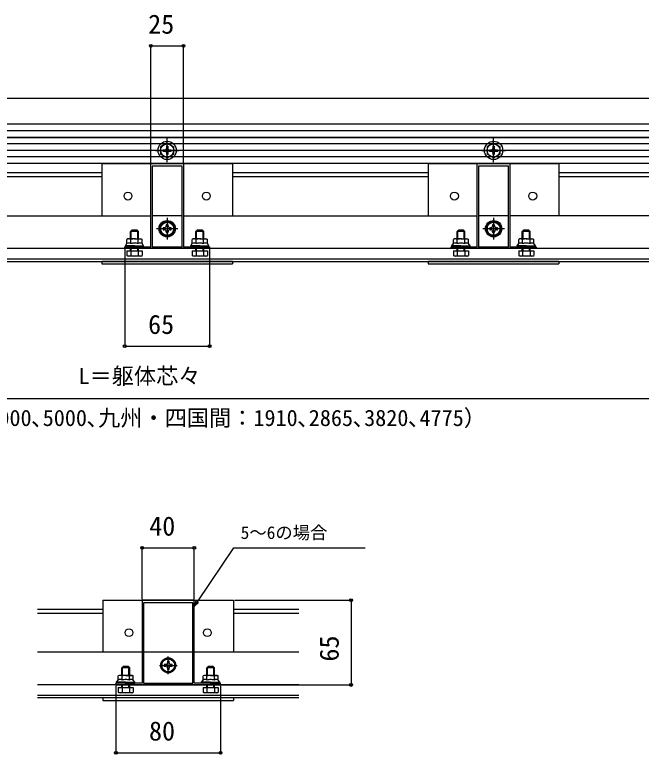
# Model space of a CAD drawing. Units: millimetres, scale not verified. Extents: x -875 to 875, y -1305 to 1298.
# Drawn here: x -84 to 395, y -28 to 539 of the extents above; entities that cross this region are included whole.
import ezdxf
from ezdxf.enums import TextEntityAlignment as Align

# ---------------------------------------------------------------- set-up
doc = ezdxf.new("R2010")
doc.units = ezdxf.units.MM
doc.header["$LTSCALE"] = 8
for name, color, linetype in [('0-2_YKK_11', 7, 'Continuous'), ('0-4_YKK_12', 2, 'Continuous'), ('0-5_YKK_13', 4, 'Continuous'), ('0-6_YKK_D', 6, 'Continuous')]:
    doc.layers.add(name, color=color, linetype=linetype)
doc.styles.add('ＭＳ ゴシック', font='')
doc.styles.get('ＭＳ ゴシック').set_extended_font_data('MS Gothic')

msp = doc.modelspace()

# ---------------------------------------------------------------- linework, layer by layer
at = {"layer": '0-2_YKK_11'}
for points in [[(64.7, 359.8), (-0.3, 359.8), (-0.3, 361), (6.742, 361), (6.925, 360.88), (7.475, 360.88), (7.658, 361), (19.7, 361), (19.7, 424.8), (31.742, 424.8), (31.925, 424.68), (32.475, 424.68), (32.658, 424.8), (44.7, 424.8), (44.7, 361), (56.742, 361), (56.925, 360.88), (57.475, 360.88), (57.658, 361), (64.7, 361)], [(20.7, 422.8), (20.7, 361), (43.7, 361), (43.7, 422.8)], [(314.7, 359.8), (249.7, 359.8), (249.7, 361), (256.742, 361), (256.925, 360.88), (257.475, 360.88), (257.658, 361), (269.7, 361), (269.7, 424.8), (281.742, 424.8), (281.925, 424.68), (282.475, 424.68), (282.658, 424.8), (294.7, 424.8), (294.7, 361), (306.742, 361), (306.925, 360.88), (307.475, 360.88), (307.658, 361), (314.7, 361)], [(270.7, 422.8), (270.7, 361), (293.7, 361), (293.7, 422.8)], [(-7, 25.3), (73, 25.3), (73, 26.6), (65.958, 26.6), (65.775, 26.48), (65.225, 26.48), (65.042, 26.6), (53, 26.6), (53, 90.3), (33.458, 90.3), (33.275, 90.18), (32.725, 90.18), (32.542, 90.3), (13, 90.3), (13, 26.6), (0.958, 26.6), (0.775, 26.48), (0.225, 26.48), (0.042, 26.6), (-7, 26.6)], [(51.9, 26.6), (51.9, 88.3), (14.1, 88.3), (14.1, 26.6)]]:
    msp.add_lwpolyline(points, close=True, dxfattribs=at)
at = {"layer": '0-4_YKK_12'}
for p, q in [((-791.654, 474.8), (719.7, 474.8)), ((-497.3, 444.8), (561.7, 444.8)), ((-167.8, 417.8), (-17.8, 417.8)), ((-167.8, 414.8), (-17.8, 414.8)), ((82.2, 417.8), (232.2, 417.8)), ((82.2, 414.8), (232.2, 414.8)), ((332.2, 417.8), (447.2, 417.8)), ((332.2, 414.8), (447.2, 414.8)), ((-205.3, 384.8), (19.7, 384.8)), ((43.7, 384.8), (20.7, 384.8)), ((32.2, 383.05), (32.2, 366.55)), ((44.7, 384.8), (269.7, 384.8)), ((293.7, 384.8), (270.7, 384.8)), ((282.2, 383.05), (282.2, 366.55)), ((484.7, 384.8), (294.7, 384.8)), ((40.45, 374.8), (23.95, 374.8)), ((290.45, 374.8), (273.95, 374.8)), ((-577.8, 359.8), (642.2, 359.8)), ((-577.8, 351.8), (642.2, 351.8)), ((-577.8, 349.8), (642.2, 349.8)), ((-67, 83.3), (-17, 83.3)), ((-67, 80.3), (-17, 80.3)), ((83, 83.3), (133, 83.3)), ((83, 80.3), (133, 80.3)), ((13, 50.3), (-67, 50.3)), ((51.9, 50.3), (14.1, 50.3)), ((133, 50.3), (53, 50.3)), ((133, 25.3), (-67, 25.3)), ((133, 17.3), (-67, 17.3)), ((133, 15.3), (-67, 15.3))]:
    msp.add_line(p, q, dxfattribs=at)
at = {"layer": '0-5_YKK_13'}
for p, q in [((627.2, 454.8), (-562.8, 454.8)), ((627.2, 449.8), (-562.8, 449.8)), ((627.2, 444.8), (-562.8, 444.8)), ((32.2, 425.8), (32.2, 443.8)), ((282.2, 425.8), (282.2, 443.8)), ((627.2, 439.8), (-562.8, 439.8)), ((32.2, 440.55), (27.2, 437.663)), ((27.2, 437.663), (27.2, 431.937)), ((31.7, 437.95), (31.7, 436.3)), ((32.7, 437.95), (31.7, 437.95)), ((32.2, 440.55), (37.2, 437.663)), ((32.7, 437.95), (32.7, 436.3)), ((37.2, 431.937), (37.2, 437.663)), ((282.2, 440.55), (277.2, 437.663)), ((277.2, 437.663), (277.2, 431.937)), ((281.7, 437.95), (281.7, 436.3)), ((282.7, 437.95), (281.7, 437.95)), ((282.2, 440.55), (287.2, 437.663)), ((282.7, 437.95), (282.7, 436.3)), ((287.2, 431.937), (287.2, 437.663)), ((627.2, 434.8), (-562.8, 434.8)), ((23.2, 434.8), (41.2, 434.8)), ((32.2, 429.05), (27.2, 431.937)), ((29.05, 435.3), (30.7, 435.3)), ((29.05, 435.3), (29.05, 434.3)), ((29.05, 434.3), (30.7, 434.3)), ((31.7, 433.3), (31.7, 431.65)), ((31.7, 431.65), (32.7, 431.65)), ((32.2, 429.05), (37.2, 431.937)), ((32.7, 433.3), (32.7, 431.65)), ((33.7, 435.3), (35.35, 435.3)), ((33.7, 434.3), (35.35, 434.3)), ((35.35, 434.3), (35.35, 435.3)), ((273.2, 434.8), (291.2, 434.8)), ((282.2, 429.05), (277.2, 431.937)), ((279.05, 435.3), (280.7, 435.3)), ((279.05, 435.3), (279.05, 434.3)), ((279.05, 434.3), (280.7, 434.3)), ((281.7, 433.3), (281.7, 431.65)), ((281.7, 431.65), (282.7, 431.65)), ((282.2, 429.05), (287.2, 431.937)), ((282.7, 433.3), (282.7, 431.65)), ((283.7, 435.3), (285.35, 435.3)), ((283.7, 434.3), (285.35, 434.3)), ((285.35, 434.3), (285.35, 435.3)), ((627.2, 429.8), (-562.8, 429.8)), ((-17.8, 424.8), (82.2, 424.8)), ((-17.8, 424.8), (-17.8, 384.8)), ((82.2, 424.8), (82.2, 384.8)), ((232.2, 424.8), (332.2, 424.8)), ((232.2, 424.8), (232.2, 384.8)), ((332.2, 424.8), (332.2, 384.8)), ((29.92, 375.56), (29.2, 375.56)), ((34.48, 374.04), (35.2, 374.04)), ((279.92, 375.56), (279.2, 375.56)), ((284.48, 374.04), (285.2, 374.04)), ((10.2, 372.8), (4.2, 372.8)), ((4.74, 367), (4.74, 373.34)), ((9.66, 367), (9.66, 373.34)), ((60.2, 372.8), (54.2, 372.8)), ((54.74, 367), (54.74, 373.34)), ((59.66, 367), (59.66, 373.34)), ((260.2, 372.8), (254.2, 372.8)), ((254.74, 367), (254.74, 373.34)), ((259.66, 367), (259.66, 373.34)), ((310.2, 372.8), (304.2, 372.8)), ((304.74, 367), (304.74, 373.34)), ((309.66, 367), (309.66, 373.34)), ((2.2, 367), (1.426, 366.553)), ((1.426, 363.4), (1.426, 366.553)), ((7.2, 367), (2.2, 367)), ((4.313, 363.4), (4.313, 366.553)), ((7.2, 367), (12.2, 367)), ((10.087, 363.4), (10.087, 366.553)), ((12.2, 367), (12.974, 366.553)), ((12.974, 363.4), (12.974, 366.553)), ((52.2, 367), (51.426, 366.553)), ((51.426, 363.4), (51.426, 366.553)), ((57.2, 367), (52.2, 367)), ((54.313, 363.4), (54.313, 366.553)), ((57.2, 367), (62.2, 367)), ((60.087, 363.4), (60.087, 366.553)), ((62.2, 367), (62.974, 366.553)), ((62.974, 363.4), (62.974, 366.553)), ((252.2, 367), (251.426, 366.553)), ((251.426, 363.4), (251.426, 366.553)), ((257.2, 367), (252.2, 367)), ((254.313, 363.4), (254.313, 366.553)), ((257.2, 367), (262.2, 367)), ((260.087, 363.4), (260.087, 366.553)), ((262.2, 367), (262.974, 366.553)), ((262.974, 363.4), (262.974, 366.553)), ((302.2, 367), (301.426, 366.553)), ((301.426, 363.4), (301.426, 366.553)), ((307.2, 367), (302.2, 367)), ((304.313, 363.4), (304.313, 366.553)), ((307.2, 367), (312.2, 367)), ((310.087, 363.4), (310.087, 366.553)), ((312.2, 367), (312.974, 366.553)), ((312.974, 363.4), (312.974, 366.553)), ((0.2, 361), (0.2, 361.8)), ((7.2, 361), (0.2, 361)), ((1.426, 357.8), (1.426, 354.247)), ((4.2, 357.8), (4.2, 359.8)), ((4.313, 357.8), (4.313, 354.247)), ((4.74, 357.8), (4.74, 359.8)), ((7.2, 361), (14.2, 361)), ((9.66, 357.8), (9.66, 359.8)), ((10.087, 357.8), (10.087, 354.247)), ((10.2, 357.8), (10.2, 359.8)), ((14.2, 361), (14.2, 361.8)), ((50.2, 361), (50.2, 361.8)), ((57.2, 361), (50.2, 361)), ((51.426, 357.8), (51.426, 354.247)), ((54.2, 357.8), (54.2, 359.8)), ((54.313, 357.8), (54.313, 354.247)), ((54.74, 357.8), (54.74, 359.8)), ((57.2, 361), (64.2, 361)), ((59.66, 357.8), (59.66, 359.8)), ((60.087, 357.8), (60.087, 354.247)), ((60.2, 357.8), (60.2, 359.8)), ((64.2, 361), (64.2, 361.8)), ((250.2, 361), (250.2, 361.8)), ((257.2, 361), (250.2, 361)), ((251.426, 357.8), (251.426, 354.247)), ((254.2, 357.8), (254.2, 359.8)), ((254.313, 357.8), (254.313, 354.247)), ((254.74, 357.8), (254.74, 359.8)), ((257.2, 361), (264.2, 361)), ((259.66, 357.8), (259.66, 359.8)), ((260.087, 357.8), (260.087, 354.247)), ((260.2, 357.8), (260.2, 359.8)), ((264.2, 361), (264.2, 361.8)), ((300.2, 361), (300.2, 361.8)), ((307.2, 361), (300.2, 361)), ((301.426, 357.8), (301.426, 354.247)), ((304.2, 357.8), (304.2, 359.8)), ((304.313, 357.8), (304.313, 354.247)), ((304.74, 357.8), (304.74, 359.8)), ((307.2, 361), (314.2, 361)), ((309.66, 357.8), (309.66, 359.8)), ((310.087, 357.8), (310.087, 354.247)), ((310.2, 357.8), (310.2, 359.8)), ((314.2, 361), (314.2, 361.8)), ((2.2, 353.8), (1.426, 354.247)), ((12.2, 353.8), (2.2, 353.8)), ((12.2, 353.8), (12.974, 354.247)), ((52.2, 353.8), (51.426, 354.247)), ((62.2, 353.8), (52.2, 353.8)), ((62.2, 353.8), (62.974, 354.247)), ((252.2, 353.8), (251.426, 354.247)), ((262.2, 353.8), (252.2, 353.8)), ((262.2, 353.8), (262.974, 354.247)), ((302.2, 353.8), (301.426, 354.247)), ((312.2, 353.8), (302.2, 353.8)), ((312.2, 353.8), (312.974, 354.247)), ((82.2, 349.8), (-17.8, 349.8)), ((-17.8, 349.8), (-17.8, 347.8)), ((-17.8, 347.8), (82.2, 347.8)), ((82.2, 349.8), (82.2, 347.8)), ((332.2, 349.8), (232.2, 349.8)), ((232.2, 349.8), (232.2, 347.8)), ((232.2, 347.8), (332.2, 347.8)), ((332.2, 349.8), (332.2, 347.8)), ((-17, 90.3), (83, 90.3)), ((-17, 90.3), (-17, 50.3)), ((83, 90.3), (83, 50.3)), ((33, 33.55), (33, 47.05)), ((26.25, 40.3), (39.75, 40.3)), ((31.14, 40.92), (29.9, 40.92)), ((34.86, 39.68), (36.1, 39.68)), ((3.5, 38.3), (-2.5, 38.3)), ((-1.96, 32.6), (-1.96, 38.84)), ((2.96, 32.6), (2.96, 38.84)), ((68.5, 38.3), (62.5, 38.3)), ((63.04, 32.6), (63.04, 38.84)), ((67.96, 32.6), (67.96, 38.84)), ((-4.5, 32.6), (-5.274, 32.153)), ((-5.274, 29), (-5.274, 32.153)), ((0.5, 32.6), (-4.5, 32.6)), ((-2.387, 29), (-2.387, 32.153)), ((0.5, 32.6), (5.5, 32.6)), ((3.387, 29), (3.387, 32.153)), ((5.5, 32.6), (6.274, 32.153)), ((6.274, 29), (6.274, 32.153)), ((60.5, 32.6), (59.726, 32.153)), ((59.726, 29), (59.726, 32.153)), ((65.5, 32.6), (60.5, 32.6)), ((62.613, 29), (62.613, 32.153)), ((65.5, 32.6), (70.5, 32.6)), ((68.387, 29), (68.387, 32.153)), ((70.5, 32.6), (71.274, 32.153)), ((71.274, 29), (71.274, 32.153)), ((-6.5, 26.6), (-6.5, 27.4)), ((0.5, 26.6), (-6.5, 26.6)), ((-5.274, 23.3), (-5.274, 19.747)), ((-2.5, 23.3), (-2.5, 25.3)), ((-2.387, 23.3), (-2.387, 19.747)), ((-1.96, 23.3), (-1.96, 25.3)), ((0.5, 26.6), (7.5, 26.6)), ((2.96, 23.3), (2.96, 25.3)), ((3.387, 23.3), (3.387, 19.747)), ((3.5, 23.3), (3.5, 25.3)), ((7.5, 26.6), (7.5, 27.4)), ((58.5, 26.6), (58.5, 27.4)), ((65.5, 26.6), (58.5, 26.6)), ((59.726, 23.3), (59.726, 19.747)), ((62.5, 23.3), (62.5, 25.3)), ((62.613, 23.3), (62.613, 19.747)), ((63.04, 23.3), (63.04, 25.3)), ((65.5, 26.6), (72.5, 26.6)), ((67.96, 23.3), (67.96, 25.3)), ((68.387, 23.3), (68.387, 19.747)), ((68.5, 23.3), (68.5, 25.3)), ((72.5, 26.6), (72.5, 27.4)), ((-4.5, 19.3), (-5.274, 19.747)), ((5.5, 19.3), (-4.5, 19.3)), ((5.5, 19.3), (6.274, 19.747)), ((60.5, 19.3), (59.726, 19.747)), ((70.5, 19.3), (60.5, 19.3)), ((70.5, 19.3), (71.274, 19.747)), ((83, 15.3), (-17, 15.3)), ((-17, 15.3), (-17, 13.3)), ((-17, 13.3), (83, 13.3)), ((83, 15.3), (83, 13.3))]:
    msp.add_line(p, q, dxfattribs=at)
for points in [[(627.2, 454.8), (627.2, 424.8), (-562.8, 424.8)], [(29.2, 375.56), (29.2, 374.04), (29.92, 374.04)], [(32.96, 377.08), (32.96, 377.8), (31.44, 377.8), (31.44, 377.08)], [(35.2, 374.04), (35.2, 375.56), (34.48, 375.56)], [(279.2, 375.56), (279.2, 374.04), (279.92, 374.04)], [(282.96, 377.08), (282.96, 377.8), (281.44, 377.8), (281.44, 377.08)], [(285.2, 374.04), (285.2, 375.56), (284.48, 375.56)], [(4.2, 367), (4.2, 372.8), (5.2, 373.8)], [(10.2, 367), (10.2, 372.8), (9.2, 373.8), (5.2, 373.8)], [(31.44, 372.52), (31.44, 371.8), (32.96, 371.8), (32.96, 372.52)], [(54.2, 367), (54.2, 372.8), (55.2, 373.8)], [(60.2, 367), (60.2, 372.8), (59.2, 373.8), (55.2, 373.8)], [(254.2, 367), (254.2, 372.8), (255.2, 373.8)], [(260.2, 367), (260.2, 372.8), (259.2, 373.8), (255.2, 373.8)], [(281.44, 372.52), (281.44, 371.8), (282.96, 371.8), (282.96, 372.52)], [(304.2, 367), (304.2, 372.8), (305.2, 373.8)], [(310.2, 367), (310.2, 372.8), (309.2, 373.8), (305.2, 373.8)], [(7.2, 361.8), (0.2, 361.8), (1.426, 363.4)], [(7.2, 361.8), (14.2, 361.8), (12.974, 363.4)], [(57.2, 361.8), (50.2, 361.8), (51.426, 363.4)], [(57.2, 361.8), (64.2, 361.8), (62.974, 363.4)], [(257.2, 361.8), (250.2, 361.8), (251.426, 363.4)], [(257.2, 361.8), (264.2, 361.8), (262.974, 363.4)], [(307.2, 361.8), (300.2, 361.8), (301.426, 363.4)], [(307.2, 361.8), (314.2, 361.8), (312.974, 363.4)], [(1.426, 357.8), (12.974, 357.8), (12.974, 354.247)], [(51.426, 357.8), (62.974, 357.8), (62.974, 354.247)], [(251.426, 357.8), (262.974, 357.8), (262.974, 354.247)], [(301.426, 357.8), (312.974, 357.8), (312.974, 354.247)], [(29.9, 40.92), (29.9, 39.68), (31.14, 39.68)], [(33.62, 42.16), (33.62, 43.4), (32.38, 43.4), (32.38, 42.16)], [(36.1, 39.68), (36.1, 40.92), (34.86, 40.92)], [(-2.5, 32.6), (-2.5, 38.3), (-1.5, 39.3)], [(3.5, 32.6), (3.5, 38.3), (2.5, 39.3), (-1.5, 39.3)], [(32.38, 38.44), (32.38, 37.2), (33.62, 37.2), (33.62, 38.44)], [(62.5, 32.6), (62.5, 38.3), (63.5, 39.3)], [(68.5, 32.6), (68.5, 38.3), (67.5, 39.3), (63.5, 39.3)], [(0.5, 27.4), (-6.5, 27.4), (-5.274, 29)], [(0.5, 27.4), (7.5, 27.4), (6.274, 29)], [(65.5, 27.4), (58.5, 27.4), (59.726, 29)], [(65.5, 27.4), (72.5, 27.4), (71.274, 29)], [(-5.274, 23.3), (6.274, 23.3), (6.274, 19.747)], [(59.726, 23.3), (71.274, 23.3), (71.274, 19.747)]]:
    msp.add_lwpolyline(points, dxfattribs=at)
for points in [[(32.2, 380.574), (27.2, 377.687), (27.2, 371.913), (32.2, 369.027), (37.2, 371.913), (37.2, 377.687)], [(282.2, 380.574), (277.2, 377.687), (277.2, 371.913), (282.2, 369.027), (287.2, 371.913), (287.2, 377.687)], [(33, 46.074), (28, 43.187), (28, 37.413), (33, 34.526), (38, 37.413), (38, 43.187)]]:
    msp.add_lwpolyline(points, close=True, dxfattribs=at)
for centre, radius in [((32.2, 434.8), 7), ((32.2, 434.8), 5), ((282.2, 434.8), 7), ((282.2, 434.8), 5), ((2.2, 399.8), 3), ((62.2, 399.8), 3), ((252.2, 399.8), 3), ((312.2, 399.8), 3), ((32.2, 374.8), 6.25), ((32.2, 374.8), 5), ((282.2, 374.8), 6.25), ((282.2, 374.8), 5), ((3, 65.3), 3), ((63, 65.3), 3), ((33, 40.3), 5.75), ((33, 40.3), 5)]:
    msp.add_circle(centre, radius, dxfattribs=at)
for centre, radius, start, end in [((30.7, 436.3), 1, 270, 0), ((33.7, 436.3), 1, 180, 270), ((280.7, 436.3), 1, 270, 0), ((283.7, 436.3), 1, 180, 270), ((30.7, 433.3), 1, 0, 90), ((33.7, 433.3), 1, 90, 180), ((280.7, 433.3), 1, 0, 90), ((283.7, 433.3), 1, 90, 180), ((32.2, 374.8), 5.575, 93.74848, 146.25152), ((32.2, 374.8), 5.575, 33.74848, 86.25152), ((282.2, 374.8), 5.575, 93.74848, 146.25152), ((282.2, 374.8), 5.575, 33.74848, 86.25152), ((32.2, 374.8), 5.575, 153.74848, 206.25152), ((29.92, 377.08), 1.52, 270, 0), ((29.92, 372.52), 1.52, 0, 90), ((34.48, 377.08), 1.52, 180, 270), ((34.48, 372.52), 1.52, 90, 180), ((32.2, 374.8), 5.575, 333.74848, 26.25152), ((282.2, 374.8), 5.575, 153.74848, 206.25152), ((279.92, 377.08), 1.52, 270, 0), ((279.92, 372.52), 1.52, 0, 90), ((284.48, 377.08), 1.52, 180, 270), ((284.48, 372.52), 1.52, 90, 180), ((282.2, 374.8), 5.575, 333.74848, 26.25152), ((32.2, 374.8), 5.575, 213.74848, 266.25152), ((32.2, 374.8), 5.575, 273.74848, 326.25152), ((282.2, 374.8), 5.575, 213.74848, 266.25152), ((282.2, 374.8), 5.575, 273.74848, 326.25152), ((2.87, 364.444), 2.556, 55.61575, 124.38425), ((2.87, 361.291), 2.556, 55.61575, 124.38425), ((7.2, 357.447), 9.553, 90, 107.58795), ((7.2, 354.293), 9.553, 90, 107.58795), ((7.2, 357.447), 9.553, 72.41205, 90), ((7.2, 354.293), 9.553, 72.41205, 90), ((11.53, 364.444), 2.556, 55.61575, 124.38425), ((11.53, 361.291), 2.556, 55.61575, 124.38425), ((52.87, 364.444), 2.556, 55.61575, 124.38425), ((52.87, 361.291), 2.556, 55.61575, 124.38425), ((57.2, 357.447), 9.553, 90, 107.58795), ((57.2, 354.293), 9.553, 90, 107.58795), ((57.2, 357.447), 9.553, 72.41205, 90), ((57.2, 354.293), 9.553, 72.41205, 90), ((61.53, 364.444), 2.556, 55.61575, 124.38425), ((61.53, 361.291), 2.556, 55.61575, 124.38425), ((252.87, 364.444), 2.556, 55.61575, 124.38425), ((252.87, 361.291), 2.556, 55.61575, 124.38425), ((257.2, 357.447), 9.553, 90, 107.58795), ((257.2, 354.293), 9.553, 90, 107.58795), ((257.2, 357.447), 9.553, 72.41205, 90), ((257.2, 354.293), 9.553, 72.41205, 90), ((261.53, 364.444), 2.556, 55.61575, 124.38425), ((261.53, 361.291), 2.556, 55.61575, 124.38425), ((302.87, 364.444), 2.556, 55.61575, 124.38425), ((302.87, 361.291), 2.556, 55.61575, 124.38425), ((307.2, 357.447), 9.553, 90, 107.58795), ((307.2, 354.293), 9.553, 90, 107.58795), ((307.2, 357.447), 9.553, 72.41205, 90), ((307.2, 354.293), 9.553, 72.41205, 90), ((311.53, 364.444), 2.556, 55.61575, 124.38425), ((311.53, 361.291), 2.556, 55.61575, 124.38425), ((2.87, 356.356), 2.556, 235.61575, 304.38425), ((7.2, 363.353), 9.553, 252.41205, 287.58795), ((11.53, 356.356), 2.556, 235.61575, 304.38425), ((52.87, 356.356), 2.556, 235.61575, 304.38425), ((57.2, 363.353), 9.553, 252.41205, 287.58795), ((61.53, 356.356), 2.556, 235.61575, 304.38425), ((252.87, 356.356), 2.556, 235.61575, 304.38425), ((257.2, 363.353), 9.553, 252.41205, 287.58795), ((261.53, 356.356), 2.556, 235.61575, 304.38425), ((302.87, 356.356), 2.556, 235.61575, 304.38425), ((307.2, 363.353), 9.553, 252.41205, 287.58795), ((311.53, 356.356), 2.556, 235.61575, 304.38425), ((31.14, 42.16), 1.24, 270, 0), ((31.14, 38.44), 1.24, 0, 90), ((34.86, 42.16), 1.24, 180, 270), ((34.86, 38.44), 1.24, 90, 180), ((-3.83, 30.044), 2.556, 55.61575, 124.38425), ((-3.83, 26.891), 2.556, 55.61575, 124.38425), ((0.5, 23.047), 9.553, 90, 107.58795), ((0.5, 19.893), 9.553, 90, 107.58795), ((0.5, 23.047), 9.553, 72.41205, 90), ((0.5, 19.893), 9.553, 72.41205, 90), ((4.83, 30.044), 2.556, 55.61575, 124.38425), ((4.83, 26.891), 2.556, 55.61575, 124.38425), ((61.17, 30.044), 2.556, 55.61575, 124.38425), ((61.17, 26.891), 2.556, 55.61575, 124.38425), ((65.5, 23.047), 9.553, 90, 107.58795), ((65.5, 19.893), 9.553, 90, 107.58795), ((65.5, 23.047), 9.553, 72.41205, 90), ((65.5, 19.893), 9.553, 72.41205, 90), ((69.83, 30.044), 2.556, 55.61575, 124.38425), ((69.83, 26.891), 2.556, 55.61575, 124.38425), ((-3.83, 21.856), 2.556, 235.61575, 304.38425), ((0.5, 28.853), 9.553, 252.41205, 287.58795), ((4.83, 21.856), 2.556, 235.61575, 304.38425), ((61.17, 21.856), 2.556, 235.61575, 304.38425), ((65.5, 28.853), 9.553, 252.41205, 287.58795), ((69.83, 21.856), 2.556, 235.61575, 304.38425)]:
    msp.add_arc(centre, radius, start, end, dxfattribs=at)
for centre, start_param, end_param in [((1.7, 361.8), 3.1415927, 4.712389), ((12.7, 361.8), 4.712389, 6.2831853), ((51.7, 361.8), 3.1415927, 4.712389), ((62.7, 361.8), 4.712389, 6.2831853), ((251.7, 361.8), 3.1415927, 4.712389), ((262.7, 361.8), 4.712389, 6.2831853), ((301.7, 361.8), 3.1415927, 4.712389), ((312.7, 361.8), 4.712389, 6.2831853), ((-5, 27.4), 3.1415927, 4.712389), ((6, 27.4), 4.712389, 6.2831853), ((60, 27.4), 3.1415927, 4.712389), ((71, 27.4), 4.712389, 6.2831853)]:
    msp.add_ellipse(centre, major_axis=(1.5, 0), ratio=0.533333, start_param=start_param, end_param=end_param, dxfattribs=at)
at = {"layer": '0-6_YKK_D'}
for p, q in [((19.7, 425.5), (19.7, 515.8)), ((44.7, 425.5), (44.7, 515.8)), ((19.7, 514.8), (44.7, 514.8)), ((-0.3, 359.1), (-0.3, 283.8)), ((64.7, 359.1), (64.7, 283.8)), ((-0.3, 284.8), (64.7, 284.8)), ((-600.3, 244.8), (664.7, 244.8)), ((13, 91), (13, 131.3)), ((13, 130.3), (53, 130.3)), ((53, 91), (53, 131.3)), ((84, 90.3), (174, 90.3)), ((173, 90.3), (173, 25.3)), ((-7, 24.6), (-7, -27.7)), ((73, 24.6), (73, -27.7)), ((73.7, 25.3), (174, 25.3)), ((-7, -26.7), (73, -26.7))]:
    msp.add_line(p, q, dxfattribs=at)
for points in [[(53, 85.496), (55.376, 89.019), (83.22, 130.3), (183.93, 130.3)], [(56.321, 88.382), (53, 85.496), (54.432, 89.656)]]:
    msp.add_lwpolyline(points, dxfattribs=at)
for centre in [(19.7, 514.8), (44.7, 514.8), (-0.3, 284.8), (64.7, 284.8), (13, 130.3), (53, 130.3), (173, 90.3), (173, 25.3), (-7, -26.7), (73, -26.7)]:
    msp.add_circle(centre, 1.075, dxfattribs=at)

# ---------------------------------------------------------------- texts
at = {"layer": '0-6_YKK_D', "style": 'ＭＳ ゴシック'}
for s, height, p in [('25', 14.66, (17.655, 519.8)), ('65', 14.66, (17.598, 289.8)), ('L＝躯体芯々', 12.46, (-35.703, 252.022)), ('（関東間：1820､2730､3640､4550､MM：2000､3000､4000､5000､九州・四国間：1910､2865､3820､4775）', 12.46, (-478.863, 219.902)), ('40', 14.66, (18.455, 135.3)), ('5～6の場合', 9.751, (88.487, 134.189)), ('80', 14.66, (18.284, -21.7))]:
    msp.add_text(s, height=height, dxfattribs=at).set_placement(p, align=Align.BOTTOM_LEFT)
msp.add_text('65', height=14.66, rotation=90, dxfattribs=at).set_placement((168, 43.198), align=Align.BOTTOM_LEFT)

doc.saveas('drawing.dxf')
